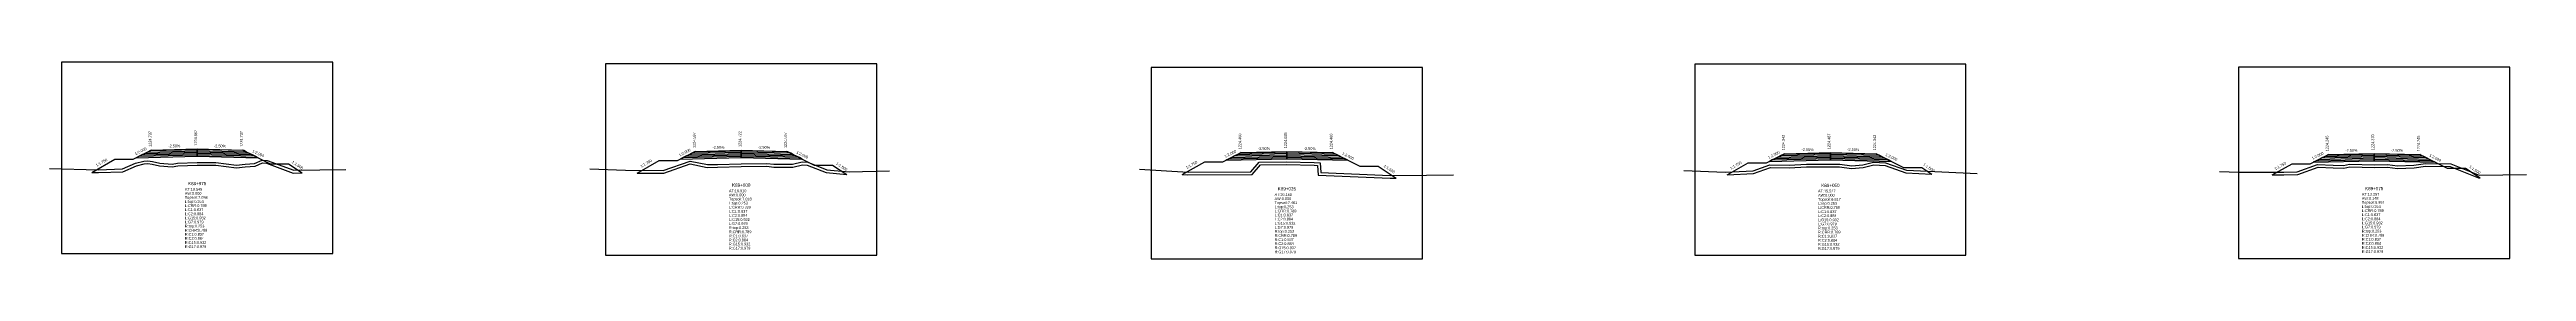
# Model space of a CAD drawing. Extents: x -7 to 78429, y 1189 to 1262.
# Drawn here: x 8247.8 to 8519.1, y 1212.8 to 1234.4 of the extents above; entities that cross this region are included whole.
import ezdxf
from ezdxf.enums import TextEntityAlignment as Align

# ---------------------------------------------------------------- set-up
doc = ezdxf.new("R2010")
doc.units = 0

msp = doc.modelspace()

# ---------------------------------------------------------------- linework, layer by layer
at = {"layer": 'A4_BORDER', "color": 7}
for points in [[(8249.136, 1213.385), (8278.836, 1213.385), (8278.836, 1234.385), (8249.136, 1234.385), (8249.136, 1213.385)], [(8308.725, 1213.211), (8338.425, 1213.211), (8338.425, 1234.211), (8308.725, 1234.211), (8308.725, 1213.211)], [(8368.485, 1212.804), (8398.185, 1212.804), (8398.185, 1233.804), (8368.485, 1233.804), (8368.485, 1212.804)], [(8428.005, 1213.179), (8457.705, 1213.179), (8457.705, 1234.179), (8428.005, 1234.179), (8428.005, 1213.179)], [(8487.564, 1212.834), (8517.264, 1212.834), (8517.264, 1233.834), (8487.564, 1233.834), (8487.564, 1212.834)]]:
    msp.add_lwpolyline(points, dxfattribs=at)
at = {"layer": 'CLEAR_GROUND', "color": 8}
for points in [[(8252.458, 1222.293), (8253.196, 1222.274), (8255.862, 1222.364), (8257.33, 1223.008), (8258.176, 1223.225), (8258.568, 1223.254), (8259.04, 1223.176), (8259.852, 1222.996), (8261.253, 1222.9), (8261.858, 1223.016), (8263.987, 1223.067), (8266.016, 1223.09), (8268.279, 1222.79), (8269.254, 1222.904), (8270.322, 1222.975), (8271.143, 1223.323), (8271.579, 1223.284), (8274.507, 1222.219), (8275.488, 1222.235)], [(8312.158, 1222.216), (8315.081, 1222.211), (8317.994, 1223.226), (8319.842, 1222.841), (8320.968, 1222.847), (8323.577, 1222.937), (8326.375, 1222.974), (8327.134, 1222.876), (8329.235, 1222.875), (8330.291, 1223.13), (8330.809, 1223.1), (8332.859, 1222.277), (8335.129, 1222.061)], [(8371.858, 1222.044), (8372.498, 1222.002), (8379.539, 1222.043), (8380.428, 1223.11), (8383.305, 1223.146), (8386.311, 1223.079), (8386.682, 1223.055), (8386.759, 1221.99), (8394.65, 1221.65), (8395.295, 1221.654)], [(8431.558, 1222.029), (8434.442, 1222.166), (8436.286, 1222.821), (8438.348, 1222.788), (8440.237, 1222.881), (8442.838, 1222.902), (8443.87, 1222.907), (8445.179, 1222.703), (8446.46, 1222.815), (8447.605, 1223.112), (8448.844, 1223.048), (8451.136, 1222.234), (8453.959, 1222.106)], [(8491.258, 1222.013), (8492.529, 1222.017), (8494.046, 1222.059), (8496.265, 1222.846), (8497.921, 1222.8), (8499.091, 1222.758), (8499.73, 1222.886), (8502.432, 1222.834), (8503.859, 1222.867), (8504.969, 1222.704), (8506.792, 1222.783), (8508.038, 1222.97), (8510.747, 1222.936), (8513.854, 1221.682), (8514.005, 1221.684)]]:
    msp.add_lwpolyline(points, dxfattribs=at)
at = {"layer": 'DESIGN_ROAD_TRIMMED', "color": 1}
for points in [[(8252.458, 1222.293), (8254.986, 1223.737), (8256.986, 1223.737), (8258.986, 1224.737), (8258.986, 1224.737), (8258.88, 1224.684), (8258.88, 1224.684), (8258.564, 1224.526), (8258.564, 1224.526), (8258.249, 1224.369), (8258.249, 1224.369), (8257.933, 1224.211), (8257.933, 1224.211), (8257.617, 1224.053), (8257.617, 1224.053), (8257.301, 1223.895), (8263.986, 1224.062), (8263.986, 1224.212), (8263.986, 1224.212), (8263.986, 1224.362), (8263.986, 1224.362), (8263.986, 1224.512), (8263.986, 1224.512), (8263.986, 1224.662), (8263.986, 1224.662), (8263.986, 1224.812), (8263.986, 1224.812), (8263.986, 1224.862), (8263.986, 1224.862), (8263.986, 1224.862), (8263.986, 1224.862), (8263.986, 1224.862), (8263.986, 1224.812), (8263.986, 1224.812), (8263.986, 1224.662), (8263.986, 1224.662), (8263.986, 1224.512), (8263.986, 1224.512), (8263.986, 1224.362), (8263.986, 1224.362), (8263.986, 1224.212), (8263.986, 1224.212), (8263.986, 1224.062), (8270.67, 1223.895), (8270.354, 1224.053), (8270.354, 1224.053), (8270.038, 1224.211), (8270.038, 1224.211), (8269.722, 1224.369), (8269.722, 1224.369), (8269.407, 1224.526), (8269.407, 1224.526), (8269.091, 1224.684), (8269.091, 1224.684), (8268.986, 1224.737), (8268.986, 1224.737), (8271.986, 1223.237), (8273.986, 1223.237), (8275.488, 1222.235)], [(8312.158, 1222.216), (8314.575, 1223.597), (8316.575, 1223.597), (8318.575, 1224.597), (8318.575, 1224.597), (8318.469, 1224.544), (8318.469, 1224.544), (8318.154, 1224.386), (8318.154, 1224.386), (8317.838, 1224.229), (8317.838, 1224.229), (8317.522, 1224.071), (8317.522, 1224.071), (8317.206, 1223.913), (8317.206, 1223.913), (8316.891, 1223.755), (8323.575, 1223.922), (8323.575, 1224.072), (8323.575, 1224.072), (8323.575, 1224.222), (8323.575, 1224.222), (8323.575, 1224.372), (8323.575, 1224.372), (8323.575, 1224.522), (8323.575, 1224.522), (8323.575, 1224.672), (8323.575, 1224.672), (8323.575, 1224.722), (8323.575, 1224.722), (8323.575, 1224.722), (8323.575, 1224.722), (8323.575, 1224.722), (8323.575, 1224.672), (8323.575, 1224.672), (8323.575, 1224.522), (8323.575, 1224.522), (8323.575, 1224.372), (8323.575, 1224.372), (8323.575, 1224.222), (8323.575, 1224.222), (8323.575, 1224.072), (8323.575, 1224.072), (8323.575, 1223.922), (8330.259, 1223.755), (8329.943, 1223.913), (8329.943, 1223.913), (8329.627, 1224.071), (8329.627, 1224.071), (8329.312, 1224.229), (8329.312, 1224.229), (8328.996, 1224.386), (8328.996, 1224.386), (8328.68, 1224.544), (8328.68, 1224.544), (8328.575, 1224.597), (8328.575, 1224.597), (8331.575, 1223.097), (8333.575, 1223.097), (8335.129, 1222.061)], [(8371.858, 1222.044), (8374.335, 1223.46), (8376.335, 1223.46), (8378.335, 1224.46), (8378.335, 1224.46), (8378.23, 1224.407), (8378.23, 1224.407), (8377.914, 1224.249), (8377.914, 1224.249), (8377.598, 1224.092), (8377.598, 1224.092), (8377.282, 1223.934), (8377.282, 1223.934), (8376.967, 1223.776), (8376.967, 1223.776), (8376.651, 1223.618), (8383.335, 1223.785), (8383.335, 1223.935), (8383.335, 1223.935), (8383.335, 1224.085), (8383.335, 1224.085), (8383.335, 1224.235), (8383.335, 1224.235), (8383.335, 1224.385), (8383.335, 1224.385), (8383.335, 1224.535), (8383.335, 1224.535), (8383.335, 1224.585), (8383.335, 1224.585), (8383.335, 1224.585), (8383.335, 1224.585), (8383.335, 1224.585), (8383.335, 1224.535), (8383.335, 1224.535), (8383.335, 1224.385), (8383.335, 1224.385), (8383.335, 1224.235), (8383.335, 1224.235), (8383.335, 1224.085), (8383.335, 1224.085), (8383.335, 1223.935), (8383.335, 1223.935), (8383.335, 1223.785), (8390.019, 1223.618), (8389.703, 1223.776), (8389.703, 1223.776), (8389.388, 1223.934), (8389.388, 1223.934), (8389.072, 1224.092), (8389.072, 1224.092), (8388.756, 1224.249), (8388.756, 1224.249), (8388.44, 1224.407), (8388.44, 1224.407), (8388.335, 1224.46), (8388.335, 1224.46), (8391.335, 1222.96), (8393.335, 1222.96), (8395.295, 1221.654)], [(8431.558, 1222.029), (8433.855, 1223.342), (8435.855, 1223.342), (8437.855, 1224.342), (8437.855, 1224.342), (8437.75, 1224.289), (8437.75, 1224.289), (8437.434, 1224.131), (8437.434, 1224.131), (8437.118, 1223.974), (8437.118, 1223.974), (8436.802, 1223.816), (8436.802, 1223.816), (8436.486, 1223.658), (8436.486, 1223.658), (8436.171, 1223.5), (8442.855, 1223.667), (8442.855, 1223.817), (8442.855, 1223.817), (8442.855, 1223.967), (8442.855, 1223.967), (8442.855, 1224.117), (8442.855, 1224.117), (8442.855, 1224.267), (8442.855, 1224.267), (8442.855, 1224.417), (8442.855, 1224.417), (8442.855, 1224.467), (8442.855, 1224.467), (8442.855, 1224.467), (8442.855, 1224.467), (8442.855, 1224.467), (8442.855, 1224.417), (8442.855, 1224.417), (8442.855, 1224.267), (8442.855, 1224.267), (8442.855, 1224.117), (8442.855, 1224.117), (8442.855, 1223.967), (8442.855, 1223.967), (8442.855, 1223.817), (8442.855, 1223.817), (8442.855, 1223.667), (8449.539, 1223.5), (8449.223, 1223.658), (8449.223, 1223.658), (8448.907, 1223.816), (8448.907, 1223.816), (8448.592, 1223.974), (8448.592, 1223.974), (8448.276, 1224.131), (8448.276, 1224.131), (8447.96, 1224.289), (8447.96, 1224.289), (8447.855, 1224.342), (8447.855, 1224.342), (8450.855, 1222.842), (8452.855, 1222.842), (8453.959, 1222.106)], [(8491.258, 1222.013), (8493.414, 1223.245), (8495.414, 1223.245), (8497.414, 1224.245), (8497.414, 1224.245), (8497.309, 1224.192), (8497.309, 1224.192), (8496.993, 1224.034), (8496.993, 1224.034), (8496.677, 1223.877), (8496.677, 1223.877), (8496.361, 1223.719), (8496.361, 1223.719), (8496.045, 1223.561), (8496.045, 1223.561), (8495.73, 1223.403), (8502.414, 1223.57), (8502.414, 1223.72), (8502.414, 1223.72), (8502.414, 1223.87), (8502.414, 1223.87), (8502.414, 1224.02), (8502.414, 1224.02), (8502.414, 1224.17), (8502.414, 1224.17), (8502.414, 1224.32), (8502.414, 1224.32), (8502.414, 1224.37), (8502.414, 1224.37), (8502.414, 1224.37), (8502.414, 1224.37), (8502.414, 1224.37), (8502.414, 1224.32), (8502.414, 1224.32), (8502.414, 1224.17), (8502.414, 1224.17), (8502.414, 1224.02), (8502.414, 1224.02), (8502.414, 1223.87), (8502.414, 1223.87), (8502.414, 1223.72), (8502.414, 1223.72), (8502.414, 1223.57), (8509.098, 1223.403), (8508.782, 1223.561), (8508.782, 1223.561), (8508.467, 1223.719), (8508.467, 1223.719), (8508.151, 1223.877), (8508.151, 1223.877), (8507.835, 1224.034), (8507.835, 1224.034), (8507.519, 1224.192), (8507.519, 1224.192), (8507.414, 1224.245), (8507.414, 1224.245), (8510.414, 1222.745), (8512.414, 1222.745), (8514.005, 1221.684)]]:
    msp.add_lwpolyline(points, dxfattribs=at)
at = {"layer": 'FINISHED_ROAD', "color": 2}
for points in [[(8254.986, 1223.737), (8256.986, 1223.737), (8258.986, 1224.737), (8258.986, 1224.737), (8263.986, 1224.862), (8268.986, 1224.737), (8268.986, 1224.737), (8271.986, 1223.237), (8273.986, 1223.237)], [(8314.575, 1223.597), (8316.575, 1223.597), (8318.575, 1224.597), (8318.575, 1224.597), (8323.575, 1224.722), (8328.575, 1224.597), (8328.575, 1224.597), (8331.575, 1223.097), (8333.575, 1223.097)], [(8374.335, 1223.46), (8376.335, 1223.46), (8378.335, 1224.46), (8378.335, 1224.46), (8383.335, 1224.585), (8388.335, 1224.46), (8388.335, 1224.46), (8391.335, 1222.96), (8393.335, 1222.96)], [(8433.855, 1223.342), (8435.855, 1223.342), (8437.855, 1224.342), (8437.855, 1224.342), (8442.855, 1224.467), (8447.855, 1224.342), (8447.855, 1224.342), (8450.855, 1222.842), (8452.855, 1222.842)], [(8493.414, 1223.245), (8495.414, 1223.245), (8497.414, 1224.245), (8497.414, 1224.245), (8502.414, 1224.37), (8507.414, 1224.245), (8507.414, 1224.245), (8510.414, 1222.745), (8512.414, 1222.745)]]:
    msp.add_lwpolyline(points, dxfattribs=at)
at = {"layer": 'LAYER_0', "color": 4}
for points in [[(8258.986, 1224.737), (8258.88, 1224.684), (8263.986, 1224.812), (8263.986, 1224.862)], [(8318.575, 1224.597), (8318.469, 1224.544), (8323.575, 1224.672), (8323.575, 1224.722)], [(8378.335, 1224.46), (8378.23, 1224.407), (8383.335, 1224.535), (8383.335, 1224.585)], [(8437.855, 1224.342), (8437.75, 1224.289), (8442.855, 1224.417), (8442.855, 1224.467)], [(8497.414, 1224.245), (8497.309, 1224.192), (8502.414, 1224.32), (8502.414, 1224.37)]]:
    msp.add_lwpolyline(points, dxfattribs=at)
at = {"layer": 'LAYER_1', "color": 4}
for points in [[(8258.88, 1224.684), (8258.564, 1224.526), (8263.986, 1224.662), (8263.986, 1224.812)], [(8318.469, 1224.544), (8318.154, 1224.386), (8323.575, 1224.522), (8323.575, 1224.672)], [(8378.23, 1224.407), (8377.914, 1224.249), (8383.335, 1224.385), (8383.335, 1224.535)], [(8437.75, 1224.289), (8437.434, 1224.131), (8442.855, 1224.267), (8442.855, 1224.417)], [(8497.309, 1224.192), (8496.993, 1224.034), (8502.414, 1224.17), (8502.414, 1224.32)]]:
    msp.add_lwpolyline(points, dxfattribs=at)
at = {"layer": 'LAYER_10', "color": 6}
for points in [[(8270.038, 1224.211), (8270.354, 1224.053), (8263.986, 1224.212), (8263.986, 1224.362)], [(8329.627, 1224.071), (8329.943, 1223.913), (8323.575, 1224.072), (8323.575, 1224.222)], [(8389.388, 1223.934), (8389.703, 1223.776), (8383.335, 1223.935), (8383.335, 1224.085)], [(8448.907, 1223.816), (8449.223, 1223.658), (8442.855, 1223.817), (8442.855, 1223.967)], [(8508.467, 1223.719), (8508.782, 1223.561), (8502.414, 1223.72), (8502.414, 1223.87)]]:
    msp.add_lwpolyline(points, dxfattribs=at)
at = {"layer": 'LAYER_11', "color": 6}
for points in [[(8270.354, 1224.053), (8270.67, 1223.895), (8263.986, 1224.062), (8263.986, 1224.212)], [(8329.943, 1223.913), (8330.259, 1223.755), (8323.575, 1223.922), (8323.575, 1224.072)], [(8389.703, 1223.776), (8390.019, 1223.618), (8383.335, 1223.785), (8383.335, 1223.935)], [(8449.223, 1223.658), (8449.539, 1223.5), (8442.855, 1223.667), (8442.855, 1223.817)], [(8508.782, 1223.561), (8509.098, 1223.403), (8502.414, 1223.57), (8502.414, 1223.72)]]:
    msp.add_lwpolyline(points, dxfattribs=at)
at = {"layer": 'LAYER_2', "color": 4}
for points in [[(8258.564, 1224.526), (8258.249, 1224.369), (8263.986, 1224.512), (8263.986, 1224.662)], [(8318.154, 1224.386), (8317.838, 1224.229), (8323.575, 1224.372), (8323.575, 1224.522)], [(8377.914, 1224.249), (8377.598, 1224.092), (8383.335, 1224.235), (8383.335, 1224.385)], [(8437.434, 1224.131), (8437.118, 1223.974), (8442.855, 1224.117), (8442.855, 1224.267)], [(8496.993, 1224.034), (8496.677, 1223.877), (8502.414, 1224.02), (8502.414, 1224.17)]]:
    msp.add_lwpolyline(points, dxfattribs=at)
at = {"layer": 'LAYER_3', "color": 4}
for points in [[(8258.249, 1224.369), (8257.933, 1224.211), (8263.986, 1224.362), (8263.986, 1224.512)], [(8317.838, 1224.229), (8317.522, 1224.071), (8323.575, 1224.222), (8323.575, 1224.372)], [(8377.598, 1224.092), (8377.282, 1223.934), (8383.335, 1224.085), (8383.335, 1224.235)], [(8437.118, 1223.974), (8436.802, 1223.816), (8442.855, 1223.967), (8442.855, 1224.117)], [(8496.677, 1223.877), (8496.361, 1223.719), (8502.414, 1223.87), (8502.414, 1224.02)]]:
    msp.add_lwpolyline(points, dxfattribs=at)
at = {"layer": 'LAYER_4', "color": 4}
for points in [[(8257.933, 1224.211), (8257.617, 1224.053), (8263.986, 1224.212), (8263.986, 1224.362)], [(8317.522, 1224.071), (8317.206, 1223.913), (8323.575, 1224.072), (8323.575, 1224.222)], [(8377.282, 1223.934), (8376.967, 1223.776), (8383.335, 1223.935), (8383.335, 1224.085)], [(8436.802, 1223.816), (8436.486, 1223.658), (8442.855, 1223.817), (8442.855, 1223.967)], [(8496.361, 1223.719), (8496.045, 1223.561), (8502.414, 1223.72), (8502.414, 1223.87)]]:
    msp.add_lwpolyline(points, dxfattribs=at)
at = {"layer": 'LAYER_5', "color": 4}
for points in [[(8257.617, 1224.053), (8257.301, 1223.895), (8263.986, 1224.062), (8263.986, 1224.212)], [(8317.206, 1223.913), (8316.891, 1223.755), (8323.575, 1223.922), (8323.575, 1224.072)], [(8376.967, 1223.776), (8376.651, 1223.618), (8383.335, 1223.785), (8383.335, 1223.935)], [(8436.486, 1223.658), (8436.171, 1223.5), (8442.855, 1223.667), (8442.855, 1223.817)], [(8496.045, 1223.561), (8495.73, 1223.403), (8502.414, 1223.57), (8502.414, 1223.72)]]:
    msp.add_lwpolyline(points, dxfattribs=at)
at = {"layer": 'LAYER_6', "color": 6}
for points in [[(8268.986, 1224.737), (8269.091, 1224.684), (8263.986, 1224.812), (8263.986, 1224.862)], [(8328.575, 1224.597), (8328.68, 1224.544), (8323.575, 1224.672), (8323.575, 1224.722)], [(8388.335, 1224.46), (8388.44, 1224.407), (8383.335, 1224.535), (8383.335, 1224.585)], [(8447.855, 1224.342), (8447.96, 1224.289), (8442.855, 1224.417), (8442.855, 1224.467)], [(8507.414, 1224.245), (8507.519, 1224.192), (8502.414, 1224.32), (8502.414, 1224.37)]]:
    msp.add_lwpolyline(points, dxfattribs=at)
at = {"layer": 'LAYER_7', "color": 6}
for points in [[(8269.091, 1224.684), (8269.407, 1224.526), (8263.986, 1224.662), (8263.986, 1224.812)], [(8328.68, 1224.544), (8328.996, 1224.386), (8323.575, 1224.522), (8323.575, 1224.672)], [(8388.44, 1224.407), (8388.756, 1224.249), (8383.335, 1224.385), (8383.335, 1224.535)], [(8447.96, 1224.289), (8448.276, 1224.131), (8442.855, 1224.267), (8442.855, 1224.417)], [(8507.519, 1224.192), (8507.835, 1224.034), (8502.414, 1224.17), (8502.414, 1224.32)]]:
    msp.add_lwpolyline(points, dxfattribs=at)
at = {"layer": 'LAYER_8', "color": 6}
for points in [[(8269.407, 1224.526), (8269.722, 1224.369), (8263.986, 1224.512), (8263.986, 1224.662)], [(8328.996, 1224.386), (8329.312, 1224.229), (8323.575, 1224.372), (8323.575, 1224.522)], [(8388.756, 1224.249), (8389.072, 1224.092), (8383.335, 1224.235), (8383.335, 1224.385)], [(8448.276, 1224.131), (8448.592, 1223.974), (8442.855, 1224.117), (8442.855, 1224.267)], [(8507.835, 1224.034), (8508.151, 1223.877), (8502.414, 1224.02), (8502.414, 1224.17)]]:
    msp.add_lwpolyline(points, dxfattribs=at)
at = {"layer": 'LAYER_9', "color": 6}
for points in [[(8269.722, 1224.369), (8270.038, 1224.211), (8263.986, 1224.362), (8263.986, 1224.512)], [(8329.312, 1224.229), (8329.627, 1224.071), (8323.575, 1224.222), (8323.575, 1224.372)], [(8389.072, 1224.092), (8389.388, 1223.934), (8383.335, 1224.085), (8383.335, 1224.235)], [(8448.592, 1223.974), (8448.907, 1223.816), (8442.855, 1223.967), (8442.855, 1224.117)], [(8508.151, 1223.877), (8508.467, 1223.719), (8502.414, 1223.87), (8502.414, 1224.02)]]:
    msp.add_lwpolyline(points, dxfattribs=at)
at = {"layer": 'NATURAL_GROUND', "color": 3}
for points in [[(8247.818, 1222.71), (8253.195, 1222.574), (8255.795, 1222.662), (8257.232, 1223.293), (8258.128, 1223.522), (8258.582, 1223.556), (8259.097, 1223.471), (8259.895, 1223.294), (8261.235, 1223.202), (8261.826, 1223.315), (8263.982, 1223.367), (8266.035, 1223.39), (8268.282, 1223.092), (8269.227, 1223.203), (8270.252, 1223.271), (8271.096, 1223.629), (8271.645, 1223.579), (8274.558, 1222.52), (8280.257, 1222.613)], [(8306.977, 1222.674), (8310.891, 1222.518), (8315.031, 1222.511), (8317.974, 1223.537), (8319.872, 1223.141), (8320.962, 1223.147), (8323.57, 1223.237), (8326.393, 1223.274), (8327.154, 1223.176), (8329.2, 1223.175), (8330.264, 1223.432), (8330.875, 1223.397), (8332.931, 1222.572), (8335.402, 1222.336), (8339.821, 1222.47)], [(8367.205, 1222.654), (8372.507, 1222.302), (8379.398, 1222.342), (8380.286, 1223.408), (8383.307, 1223.446), (8386.324, 1223.379), (8386.963, 1223.337), (8387.039, 1222.278), (8394.656, 1221.95), (8398.623, 1221.972), (8401.577, 1222.033)], [(8426.823, 1222.48), (8431.333, 1222.319), (8434.384, 1222.464), (8436.237, 1223.122), (8438.343, 1223.088), (8440.229, 1223.181), (8442.836, 1223.202), (8443.893, 1223.207), (8445.189, 1223.005), (8446.409, 1223.112), (8447.575, 1223.414), (8448.903, 1223.345), (8451.194, 1222.532), (8458.946, 1222.18)], [(8485.466, 1222.369), (8487.588, 1222.301), (8492.524, 1222.317), (8493.99, 1222.358), (8496.218, 1223.147), (8497.931, 1223.1), (8499.067, 1223.059), (8499.703, 1223.187), (8502.431, 1223.134), (8503.878, 1223.168), (8504.985, 1223.005), (8506.763, 1223.082), (8508.018, 1223.27), (8510.807, 1223.235), (8513.91, 1221.983), (8519.092, 1222.066)]]:
    msp.add_lwpolyline(points, dxfattribs=at)
at = {"layer": 'STRUCTURE_LEFT', "color": 4}
for points in [[(8258.986, 1224.737), (8258.88, 1224.684), (8258.88, 1224.684), (8258.564, 1224.526), (8258.564, 1224.526), (8258.249, 1224.369), (8258.249, 1224.369), (8257.933, 1224.211), (8257.933, 1224.211), (8257.617, 1224.053), (8257.617, 1224.053), (8257.301, 1223.895), (8263.986, 1224.062), (8263.986, 1224.212), (8263.986, 1224.212), (8263.986, 1224.362), (8263.986, 1224.362), (8263.986, 1224.512), (8263.986, 1224.512), (8263.986, 1224.662), (8263.986, 1224.662), (8263.986, 1224.812), (8263.986, 1224.812), (8263.986, 1224.862), (8263.986, 1224.862)], [(8318.575, 1224.597), (8318.469, 1224.544), (8318.469, 1224.544), (8318.154, 1224.386), (8318.154, 1224.386), (8317.838, 1224.229), (8317.838, 1224.229), (8317.522, 1224.071), (8317.522, 1224.071), (8317.206, 1223.913), (8317.206, 1223.913), (8316.891, 1223.755), (8323.575, 1223.922), (8323.575, 1224.072), (8323.575, 1224.072), (8323.575, 1224.222), (8323.575, 1224.222), (8323.575, 1224.372), (8323.575, 1224.372), (8323.575, 1224.522), (8323.575, 1224.522), (8323.575, 1224.672), (8323.575, 1224.672), (8323.575, 1224.722), (8323.575, 1224.722)], [(8378.335, 1224.46), (8378.23, 1224.407), (8378.23, 1224.407), (8377.914, 1224.249), (8377.914, 1224.249), (8377.598, 1224.092), (8377.598, 1224.092), (8377.282, 1223.934), (8377.282, 1223.934), (8376.967, 1223.776), (8376.967, 1223.776), (8376.651, 1223.618), (8383.335, 1223.785), (8383.335, 1223.935), (8383.335, 1223.935), (8383.335, 1224.085), (8383.335, 1224.085), (8383.335, 1224.235), (8383.335, 1224.235), (8383.335, 1224.385), (8383.335, 1224.385), (8383.335, 1224.535), (8383.335, 1224.535), (8383.335, 1224.585), (8383.335, 1224.585)], [(8437.855, 1224.342), (8437.75, 1224.289), (8437.75, 1224.289), (8437.434, 1224.131), (8437.434, 1224.131), (8437.118, 1223.974), (8437.118, 1223.974), (8436.802, 1223.816), (8436.802, 1223.816), (8436.486, 1223.658), (8436.486, 1223.658), (8436.171, 1223.5), (8442.855, 1223.667), (8442.855, 1223.817), (8442.855, 1223.817), (8442.855, 1223.967), (8442.855, 1223.967), (8442.855, 1224.117), (8442.855, 1224.117), (8442.855, 1224.267), (8442.855, 1224.267), (8442.855, 1224.417), (8442.855, 1224.417), (8442.855, 1224.467), (8442.855, 1224.467)], [(8497.414, 1224.245), (8497.309, 1224.192), (8497.309, 1224.192), (8496.993, 1224.034), (8496.993, 1224.034), (8496.677, 1223.877), (8496.677, 1223.877), (8496.361, 1223.719), (8496.361, 1223.719), (8496.045, 1223.561), (8496.045, 1223.561), (8495.73, 1223.403), (8502.414, 1223.57), (8502.414, 1223.72), (8502.414, 1223.72), (8502.414, 1223.87), (8502.414, 1223.87), (8502.414, 1224.02), (8502.414, 1224.02), (8502.414, 1224.17), (8502.414, 1224.17), (8502.414, 1224.32), (8502.414, 1224.32), (8502.414, 1224.37), (8502.414, 1224.37)]]:
    msp.add_lwpolyline(points, dxfattribs=at)
at = {"layer": 'STRUCTURE_RIGHT', "color": 6}
for points in [[(8263.986, 1224.862), (8263.986, 1224.862), (8263.986, 1224.812), (8263.986, 1224.812), (8263.986, 1224.662), (8263.986, 1224.662), (8263.986, 1224.512), (8263.986, 1224.512), (8263.986, 1224.362), (8263.986, 1224.362), (8263.986, 1224.212), (8263.986, 1224.212), (8263.986, 1224.062), (8270.67, 1223.895), (8270.354, 1224.053), (8270.354, 1224.053), (8270.038, 1224.211), (8270.038, 1224.211), (8269.722, 1224.369), (8269.722, 1224.369), (8269.407, 1224.526), (8269.407, 1224.526), (8269.091, 1224.684), (8269.091, 1224.684), (8268.986, 1224.737)], [(8323.575, 1224.722), (8323.575, 1224.722), (8323.575, 1224.672), (8323.575, 1224.672), (8323.575, 1224.522), (8323.575, 1224.522), (8323.575, 1224.372), (8323.575, 1224.372), (8323.575, 1224.222), (8323.575, 1224.222), (8323.575, 1224.072), (8323.575, 1224.072), (8323.575, 1223.922), (8330.259, 1223.755), (8329.943, 1223.913), (8329.943, 1223.913), (8329.627, 1224.071), (8329.627, 1224.071), (8329.312, 1224.229), (8329.312, 1224.229), (8328.996, 1224.386), (8328.996, 1224.386), (8328.68, 1224.544), (8328.68, 1224.544), (8328.575, 1224.597)], [(8383.335, 1224.585), (8383.335, 1224.585), (8383.335, 1224.535), (8383.335, 1224.535), (8383.335, 1224.385), (8383.335, 1224.385), (8383.335, 1224.235), (8383.335, 1224.235), (8383.335, 1224.085), (8383.335, 1224.085), (8383.335, 1223.935), (8383.335, 1223.935), (8383.335, 1223.785), (8390.019, 1223.618), (8389.703, 1223.776), (8389.703, 1223.776), (8389.388, 1223.934), (8389.388, 1223.934), (8389.072, 1224.092), (8389.072, 1224.092), (8388.756, 1224.249), (8388.756, 1224.249), (8388.44, 1224.407), (8388.44, 1224.407), (8388.335, 1224.46)], [(8442.855, 1224.467), (8442.855, 1224.467), (8442.855, 1224.417), (8442.855, 1224.417), (8442.855, 1224.267), (8442.855, 1224.267), (8442.855, 1224.117), (8442.855, 1224.117), (8442.855, 1223.967), (8442.855, 1223.967), (8442.855, 1223.817), (8442.855, 1223.817), (8442.855, 1223.667), (8449.539, 1223.5), (8449.223, 1223.658), (8449.223, 1223.658), (8448.907, 1223.816), (8448.907, 1223.816), (8448.592, 1223.974), (8448.592, 1223.974), (8448.276, 1224.131), (8448.276, 1224.131), (8447.96, 1224.289), (8447.96, 1224.289), (8447.855, 1224.342)], [(8502.414, 1224.37), (8502.414, 1224.37), (8502.414, 1224.32), (8502.414, 1224.32), (8502.414, 1224.17), (8502.414, 1224.17), (8502.414, 1224.02), (8502.414, 1224.02), (8502.414, 1223.87), (8502.414, 1223.87), (8502.414, 1223.72), (8502.414, 1223.72), (8502.414, 1223.57), (8509.098, 1223.403), (8508.782, 1223.561), (8508.782, 1223.561), (8508.467, 1223.719), (8508.467, 1223.719), (8508.151, 1223.877), (8508.151, 1223.877), (8507.835, 1224.034), (8507.835, 1224.034), (8507.519, 1224.192), (8507.519, 1224.192), (8507.414, 1224.245)]]:
    msp.add_lwpolyline(points, dxfattribs=at)

# ---------------------------------------------------------------- texts
at = {"layer": 'INFO_TEXT'}
for s, p in [('AT:19.545', (8262.636, 1220.285)), ('AW:0.000', (8262.636, 1219.835)), ('Topsoil:7.058', (8262.636, 1219.385)), ('L:top:0.253', (8262.636, 1218.935)), ('L:CRR:0.789', (8262.636, 1218.485)), ('L:C1:0.837', (8262.636, 1218.035)), ('AT:18.910', (8322.225, 1220.111)), ('AW:0.000', (8322.225, 1219.661)), ('Topsoil:7.018', (8322.225, 1219.211)), ('L:top:0.253', (8322.225, 1218.761)), ('L:CRR:0.789', (8322.225, 1218.311)), ('L:C1:0.837', (8322.225, 1217.861)), ('AT:26.168', (8381.985, 1219.704)), ('AW:0.000', (8381.985, 1219.254)), ('Topsoil:7.481', (8381.985, 1218.804)), ('L:top:0.253', (8381.985, 1218.354)), ('L:CRR:0.789', (8381.985, 1217.904)), ('AT:15.527', (8441.505, 1220.079)), ('AW:0.000', (8441.505, 1219.629)), ('Topsoil:6.817', (8441.505, 1219.179)), ('L:top:0.253', (8441.505, 1218.729)), ('L:CRR:0.789', (8441.505, 1218.279)), ('L:C1:0.837', (8441.505, 1217.829)), ('AT:13.297', (8501.064, 1219.734)), ('AW:0.148', (8501.064, 1219.284)), ('Topsoil:6.951', (8501.064, 1218.834)), ('L:top:0.253', (8501.064, 1218.384)), ('L:CRR:0.789', (8501.064, 1217.934)), ('L:C2:0.884', (8262.636, 1217.585)), ('L:G15:0.932', (8262.636, 1217.135)), ('L:G7:0.979', (8262.636, 1216.685)), ('R:top:0.253', (8262.636, 1216.235)), ('R:CRR:0.789', (8262.636, 1215.785)), ('R:C1:0.837', (8262.636, 1215.335)), ('L:C2:0.884', (8322.225, 1217.411)), ('L:G15:0.932', (8322.225, 1216.961)), ('L:G7:0.979', (8322.225, 1216.511)), ('R:top:0.253', (8322.225, 1216.061)), ('R:CRR:0.789', (8322.225, 1215.611)), ('R:C1:0.837', (8322.225, 1215.161)), ('L:C1:0.837', (8381.985, 1217.454)), ('L:C2:0.884', (8381.985, 1217.004)), ('L:G15:0.932', (8381.985, 1216.554)), ('L:G7:0.979', (8381.985, 1216.104)), ('R:top:0.253', (8381.985, 1215.654)), ('R:CRR:0.789', (8381.985, 1215.204)), ('L:C2:0.884', (8441.505, 1217.379)), ('L:G15:0.932', (8441.505, 1216.929)), ('L:G7:0.979', (8441.505, 1216.479)), ('R:top:0.253', (8441.505, 1216.029)), ('R:CRR:0.789', (8441.505, 1215.579)), ('R:C1:0.837', (8441.505, 1215.129)), ('L:C1:0.837', (8501.064, 1217.484)), ('L:C2:0.884', (8501.064, 1217.034)), ('L:G15:0.932', (8501.064, 1216.584)), ('L:G7:0.979', (8501.064, 1216.134)), ('R:top:0.253', (8501.064, 1215.684)), ('R:CRR:0.789', (8501.064, 1215.234)), ('R:C2:0.884', (8262.636, 1214.885)), ('R:G15:0.932', (8262.636, 1214.435)), ('R:G17:0.979', (8262.636, 1213.985)), ('R:C2:0.884', (8322.225, 1214.711)), ('R:G15:0.932', (8322.225, 1214.261)), ('R:G17:0.979', (8322.225, 1213.811)), ('R:C1:0.837', (8381.985, 1214.754)), ('R:C2:0.884', (8381.985, 1214.304)), ('R:G15:0.932', (8381.985, 1213.854)), ('R:G17:0.979', (8381.985, 1213.404)), ('R:C2:0.884', (8441.505, 1214.679)), ('R:G15:0.932', (8441.505, 1214.229)), ('R:G17:0.979', (8441.505, 1213.779)), ('R:C1:0.837', (8501.064, 1214.784)), ('R:C2:0.884', (8501.064, 1214.334)), ('R:G15:0.932', (8501.064, 1213.884)), ('R:G17:0.979', (8501.064, 1213.434))]:
    msp.add_text(s, height=0.3, dxfattribs=at).set_placement(p)
at = {"layer": 'LEFT_TEXT_H'}
for s, p in [('1224.737', (8258.986, 1225.097)), ('1224.597', (8318.575, 1224.957)), ('1224.460', (8378.335, 1224.82)), ('1224.342', (8437.855, 1224.702)), ('1224.245', (8497.414, 1224.605))]:
    msp.add_text(s, height=0.3, rotation=90, dxfattribs=at).set_placement(p)
at = {"layer": 'POINT_TEXT_H'}
for s, p in [('1224.862', (8263.986, 1225.222)), ('1224.722', (8323.575, 1225.082)), ('1224.585', (8383.335, 1224.945)), ('1224.467', (8442.855, 1224.827)), ('1224.370', (8502.414, 1224.73))]:
    msp.add_text(s, height=0.3, rotation=90, dxfattribs=at).set_placement(p)
at = {"layer": 'RIGHT_TEXT_H'}
for s, p in [('1224.737', (8268.986, 1225.097)), ('1224.597', (8328.575, 1224.957)), ('1224.460', (8388.335, 1224.82)), ('1224.342', (8447.855, 1224.702)), ('1224.245', (8507.414, 1224.605))]:
    msp.add_text(s, height=0.3, rotation=90, dxfattribs=at).set_placement(p)
at = {"layer": 'SLOPE_left'}
for s, rotation, p in [('1:1.750', 29.745, (8253.632, 1223.171)), ('1:2.000', 26.565, (8257.905, 1224.398)), ('1:1.750', 29.745, (8313.277, 1223.063)), ('1:2.000', 26.565, (8317.494, 1224.258)), ('1:1.750', 29.745, (8373.007, 1222.909)), ('1:2.000', 26.565, (8377.254, 1224.121)), ('1:1.750', 29.745, (8432.617, 1222.842)), ('1:2.000', 26.565, (8436.774, 1224.003)), ('1:2.000', 26.565, (8496.333, 1223.906)), ('1:1.750', 29.745, (8492.247, 1222.785))]:
    msp.add_text(s, height=0.3, rotation=rotation, dxfattribs=at).set_placement(p, align=Align.BOTTOM_CENTER)
at = {"layer": 'SLOPE_right'}
for s, rotation, p in [('1:2.000', -26.565, (8270.566, 1224.148)), ('1:1.500', -33.69, (8274.837, 1222.886)), ('1:2.000', -26.565, (8330.155, 1224.008)), ('1:2.000', -26.565, (8389.915, 1223.871)), ('1:2.000', -26.565, (8449.435, 1223.753)), ('1:2.000', -26.565, (8508.994, 1223.656)), ('1:1.500', -33.69, (8334.452, 1222.729)), ('1:1.500', -33.69, (8394.415, 1222.457)), ('1:1.500', -33.69, (8453.507, 1222.624)), ('1:1.500', -33.69, (8513.309, 1222.365))]:
    msp.add_text(s, height=0.3, rotation=rotation, dxfattribs=at).set_placement(p, align=Align.BOTTOM_CENTER)
at = {"layer": 'SLOPE_TEXT'}
for p in [(8261.486, 1225.04), (8266.486, 1225.04), (8321.075, 1224.899), (8326.075, 1224.899), (8380.835, 1224.763), (8385.835, 1224.763), (8440.355, 1224.645), (8445.355, 1224.645), (8499.914, 1224.547), (8504.914, 1224.547)]:
    msp.add_text('-2.50%', height=0.3, dxfattribs=at).set_placement(p, align=Align.CENTER)
at = {"layer": 'STATION_TITLE'}
for s, p in [('K88+975', (8263.986, 1220.885)), ('K89+000', (8323.575, 1220.711)), ('K89+050', (8442.855, 1220.679)), ('K89+025', (8383.335, 1220.304)), ('K89+075', (8502.414, 1220.334))]:
    msp.add_text(s, height=0.36, dxfattribs=at).set_placement(p, align=Align.CENTER)

doc.saveas('drawing.dxf')
